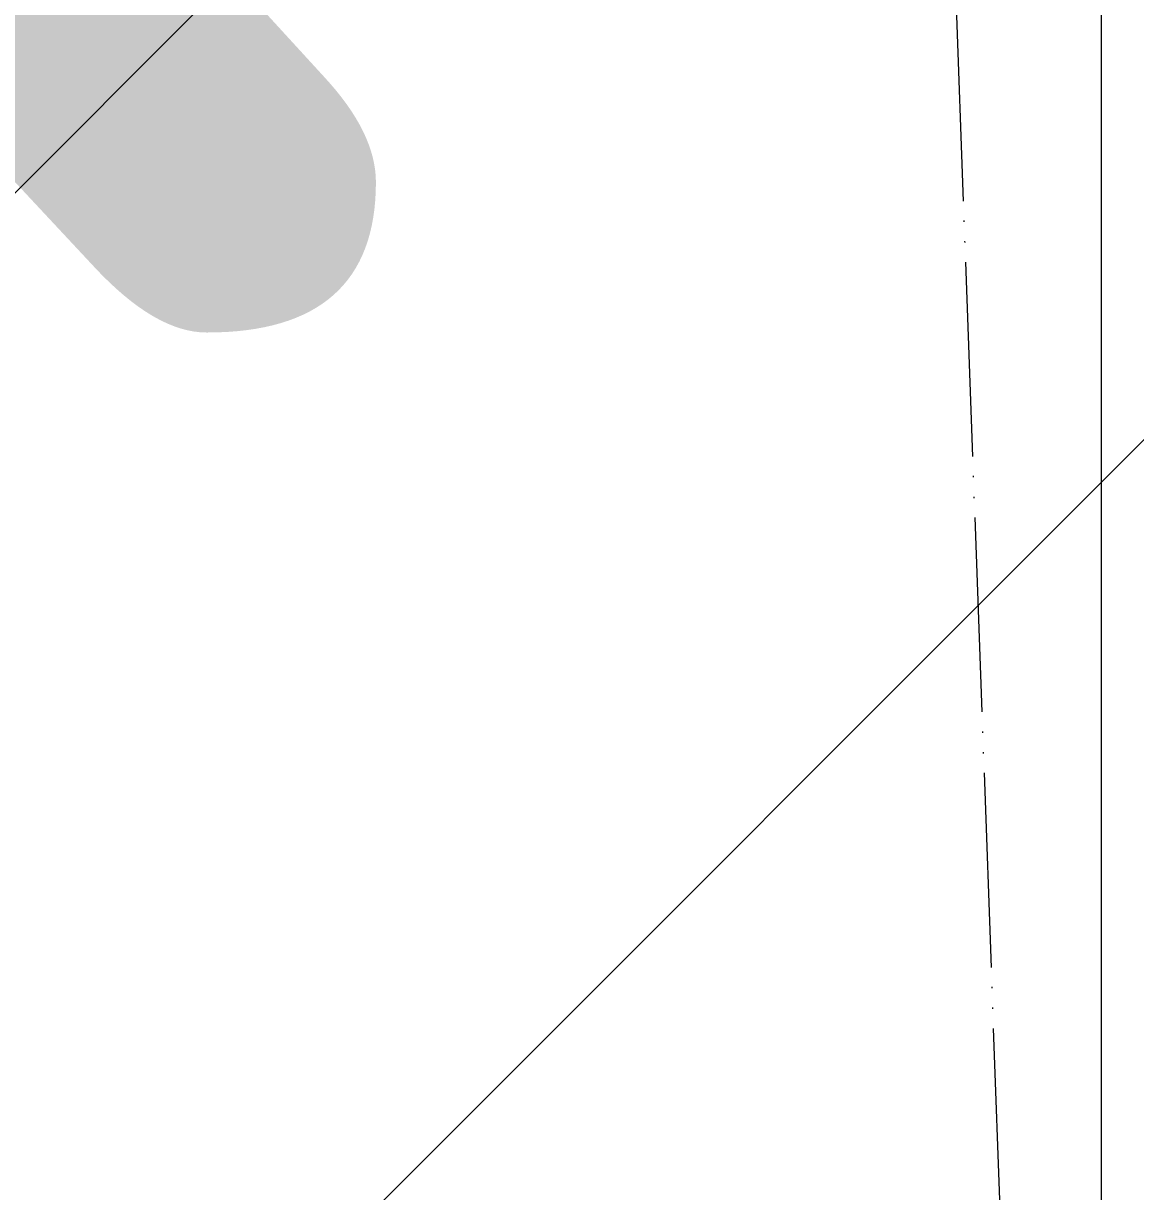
# Model space of a CAD drawing. Header units: millimetres. Extents: x -10051 to 73829, y -4843 to 44223.
# Drawn here: x 38270.6 to 38356.4, y 4145.8 to 4235.8 of the extents above; entities that cross this region are included whole.
import ezdxf

# ---------------------------------------------------------------- set-up
doc = ezdxf.new("R2010")
doc.units = ezdxf.units.MM
doc.linetypes.add('ADSK_Штрихпунктирная 2 точки_ш15 п1_5 п1_5 п1_5', pattern=[19.5, 15, -1.5, 0, -1.5, 0, -1.5])
for name, color, linetype, lineweight in [('Аннотация', 7, 'Continuous', 20), ('Отметки', 7, 'Continuous', 9), ('Потолки штриховка', 7, 'Continuous', 9)]:
    doc.layers.add(name, color=color, linetype=linetype, lineweight=lineweight)
doc.layers.add('Линии', color=7, linetype='Continuous', lineweight=9, true_color=0x00a600)
doc.styles.add('GOST Common_2', font='GOST_Common.ttf', dxfattribs={"width": 0.9, "height": 250})

# ---------------------------------------------------------------- blocks, each defined once
blk = doc.blocks.new('Высотные отметки - Рамка-12095-План потолков 4-го этажа')
at = {"layer": 'Аннотация'}
blk.add_line((6.5, 5), (6.5, 0), dxfattribs=at)

msp = doc.modelspace()

# ---------------------------------------------------------------- hatches: boundary and pattern name
at = {"layer": 'Потолки штриховка', "lineweight": 18, "true_color": 0x787878}
h = msp.add_hatch(dxfattribs=at)
h.set_pattern_fill('FP_47', color=8, style=0, pattern_type=2)
h.set_pattern_definition([(45, (0, 0), (-53.03301, 53.03301), [])])
h.paths.add_polyline_path([(38414.835, 2450.232), (38414.209, 4641.238), (38184.835, 4641.238), (38185.462, 2450.232), (38205.863, 2450.232)])
h.paths.add_polyline_path([(35864.835, 2450.232), (35864.835, 4641.238), (35634.835, 4641.238), (35634.835, 2450.232), (35636.081, 2450.232)])

# ---------------------------------------------------------------- linework, layer by layer
at = {"layer": 'Линии', "color": 7, "linetype": 'ADSK_Штрихпунктирная 2 точки_ш15 п1_5 п1_5 п1_5'}
msp.add_line((38414.835, 2253.428), (38184.835, 8565.209), dxfattribs=at)

# ---------------------------------------------------------------- block references
at = {"layer": 'Отметки', "lineweight": 20, "xscale": 99.99999999999993, "yscale": 99.99999999999993, "zscale": 99.99999999999993}
msp.add_blockref('Высотные отметки - Рамка-12095-План потолков 4-го этажа', (37703.718, 4072.266), dxfattribs=at)

# ---------------------------------------------------------------- texts
at = {"layer": 'Отметки', "lineweight": 20, "insert": (37102.817, 4409.178), "char_height": 250, "width": 1442.16184, "attachment_point": 1, "line_spacing_factor": 1.022761, "style": 'GOST Common_2'}
msp.add_mtext('+15,525 *', dxfattribs=at)

doc.saveas('drawing.dxf')
